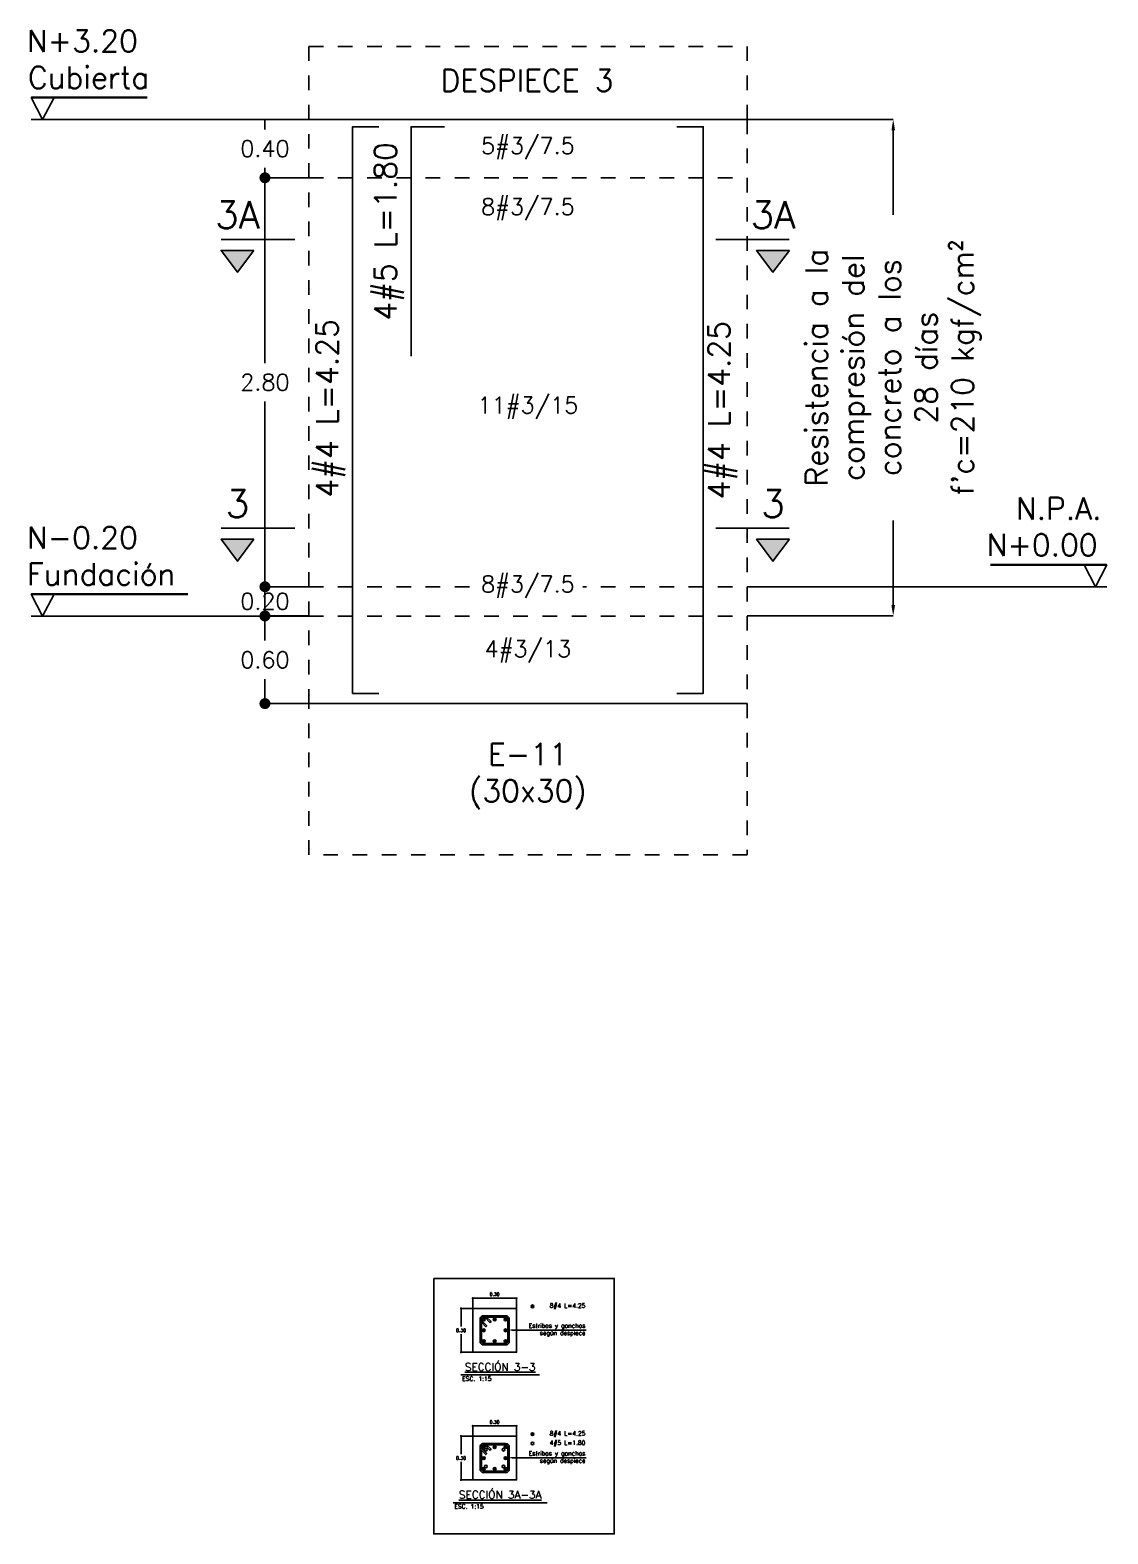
# Model space of a CAD drawing. Header units: millimetres. Extents: x 0 to 197, y -27 to 41.
# Drawn here: x 88.39 to 95.77, y 18.74 to 29.03 of the extents above; entities that cross this region are included whole.
import ezdxf
from ezdxf import colors
from ezdxf.entities.mleader import LeaderData, LeaderLine
from ezdxf.enums import TextEntityAlignment as Align
from ezdxf.math import Vec2, Vec3

# ---------------------------------------------------------------- set-up
doc = ezdxf.new("R2010")
doc.units = ezdxf.units.MM
doc.header["$LTSCALE"] = 0.01
doc.header["$PDMODE"] = 3
doc.linetypes.add('DASHED2', pattern=[0.375, 0.25, -0.125])
for name, color, linetype in [('FC_BORDE COLUMNA', 6, 'DASHED2'), ('FC_BORDES', 4, 'Continuous'), ('FC_COTAS', 1, 'Continuous'), ('FC_COTAS @ 15', 1, 'Continuous'), ('FC_COTAS @ 75', 1, 'Continuous'), ('FC_ESTRIBOS', 3, 'Continuous'), ('FC_PROYECCION', 6, 'DASHED2'), ('FC_R-100', 12, 'Continuous'), ('FC_R-140', 2, 'Continuous'), ('FC_R-200', 5, 'Continuous'), ('FC_R-60 @ 75', 11, 'Continuous'), ('FC_R-80', 11, 'Continuous'), ('FC_R-80 @ 15', 11, 'Continuous'), ('FC_REFUERZO', 5, 'Continuous'), ('FC_REFUERZO 2', 1, 'Continuous')]:
    doc.layers.add(name, color=color, linetype=linetype)
doc.layers.add('FC_HOJA', color=230, linetype='Continuous', plot=False)
doc.styles.add('FC_TEXT', font='romans.shx', dxfattribs={"height": 0.002})
doc.styles.add('FC_TEXT1', font='romans.shx')
doc.styles.add('REG', font='ROMANS')
doc.styles.add('romans', font='romans.shx')
doc.dimstyles.new('FC_COTAS', dxfattribs={"dimtxt": 0.0015, "dimasz": 0.001, "dimexe": 0, "dimexo": 0, "dimgap": 0.001, "dimtad": 1, "dimtih": 1, "dimtoh": 1, "dimzin": 0, "dimdsep": 46, "dimtxsty": 'FC_TEXT1', "dimblk": 'DOT', "dimcen": 0.09, "dimclrd": 256, "dimclre": 256, "dimclrt": 256, "dimadec": 0, "dimazin": 0, "dimtfac": 1, "dimtix": 1, "dimtmove": 2, "dimatfit": 3, "dimfxl": 1.002, "dimtolj": 1, "dimtzin": 0, "dimlwd": -1, "dimarcsym": 0})

# ---------------------------------------------------------------- blocks, each defined once
blk = doc.blocks.new('*D182')
at = {"layer": 'Defpoints', "color": 0, "ltscale": 0.9, "transparency": 16777216}
for p in [(90, 25.22), (90.3, 25.22), (90.3, 25.02)]:
    blk.add_point(p, dxfattribs=at)
at = {"layer": 'FC_COTAS', "lineweight": -2, "ltscale": 0.9, "transparency": 16777216}
for p, q in [((90.3, 25.22), (90, 25.22)), ((90.3, 25.02), (90, 25.02))]:
    blk.add_line(p, q, dxfattribs=at)
at = {"layer": 'FC_COTAS', "ltscale": 0.9, "transparency": 16777216}
blk.add_line((90, 25.02), (90, 25.22), dxfattribs=at)
at = {"layer": 'FC_COTAS', "ltscale": 0.9, "transparency": 16777216, "insert": (90, 25.12), "char_height": 0.1125, "attachment_point": 5, "style": 'FC_TEXT1'}
blk.add_mtext('\\A1;0.20', dxfattribs=at)
blk = doc.blocks.new('_Dot')
at = {"color": 0, "linetype": 'ByBlock', "lineweight": -2}
blk.add_line((-0.5, 0), (-1, 0), dxfattribs=at)
at = {"color": 0, "linetype": 'ByBlock', "const_width": 0.5}
blk.add_lwpolyline([(-0.25, 0, 1), (0.25, 0, 1)], format="xyb", close=True, dxfattribs=at)
blk = doc.blocks.new('*D183')
at = {"layer": 'Defpoints', "color": 0, "ltscale": 0.9, "transparency": 16777216}
for p in [(90, 28.02), (90.3, 28.02), (90.3, 25.22)]:
    blk.add_point(p, dxfattribs=at)
at = {"layer": 'FC_COTAS', "lineweight": -2, "ltscale": 0.9, "transparency": 16777216}
for p, q in [((90.3, 28.02), (90, 28.02)), ((90.3, 25.22), (90, 25.22))]:
    blk.add_line(p, q, dxfattribs=at)
at = {"layer": 'FC_COTAS', "ltscale": 0.9, "transparency": 16777216}
for p, q in [((90, 27.945), (90, 26.751)), ((90, 25.295), (90, 26.488))]:
    blk.add_line(p, q, dxfattribs=at)
at = {"layer": 'FC_COTAS', "ltscale": 0.9, "transparency": 16777216, "xscale": 0.075, "yscale": 0.075, "zscale": 0.075}
for p, rotation in [((90, 28.02), 90), ((90, 25.22), 270)]:
    blk.add_blockref('_Dot', p, dxfattribs=dict(at, rotation=rotation))
at = {"layer": 'FC_COTAS', "ltscale": 0.9, "transparency": 16777216, "insert": (90, 26.62), "char_height": 0.1125, "attachment_point": 5, "style": 'FC_TEXT1'}
blk.add_mtext('\\A1;2.80', dxfattribs=at)
blk = doc.blocks.new('*D184')
at = {"layer": 'Defpoints', "color": 0, "ltscale": 0.9, "transparency": 16777216}
for p in [(90, 28.42), (90.3, 28.42), (90.3, 28.02)]:
    blk.add_point(p, dxfattribs=at)
at = {"layer": 'FC_COTAS', "lineweight": -2, "ltscale": 0.9, "transparency": 16777216}
for p, q in [((90.3, 28.42), (90, 28.42)), ((90.3, 28.02), (90, 28.02))]:
    blk.add_line(p, q, dxfattribs=at)
at = {"layer": 'FC_COTAS', "ltscale": 0.9, "transparency": 16777216}
for p, q in [((90, 28.42), (90, 28.351)), ((90, 28.02), (90, 28.088))]:
    blk.add_line(p, q, dxfattribs=at)
at = {"layer": 'FC_COTAS', "ltscale": 0.9, "transparency": 16777216, "insert": (90, 28.22), "char_height": 0.1125, "attachment_point": 5, "style": 'FC_TEXT1'}
blk.add_mtext('\\A1;0.40', dxfattribs=at)
blk = doc.blocks.new('*D215')
at = {"layer": 'Defpoints', "color": 0, "ltscale": 0.9, "transparency": 16777216}
for p in [(90.3, 25.02), (90, 24.42), (90.3, 24.42)]:
    blk.add_point(p, dxfattribs=at)
at = {"layer": 'FC_COTAS', "lineweight": -2, "ltscale": 0.9, "transparency": 16777216}
for p, q in [((90.3, 25.02), (90, 25.02)), ((90.3, 24.42), (90, 24.42))]:
    blk.add_line(p, q, dxfattribs=at)
at = {"layer": 'FC_COTAS', "ltscale": 0.9, "transparency": 16777216}
for p, q in [((90, 24.945), (90, 24.851)), ((90, 24.495), (90, 24.588))]:
    blk.add_line(p, q, dxfattribs=at)
at = {"layer": 'FC_COTAS', "ltscale": 0.9, "transparency": 16777216, "xscale": 0.075, "yscale": 0.075, "zscale": 0.075}
for p, rotation in [((90, 25.02), 90), ((90, 24.42), 270)]:
    blk.add_blockref('_Dot', p, dxfattribs=dict(at, rotation=rotation))
at = {"layer": 'FC_COTAS', "ltscale": 0.9, "transparency": 16777216, "insert": (90, 24.72), "char_height": 0.1125, "attachment_point": 5, "style": 'FC_TEXT1'}
blk.add_mtext('\\A1;0.60', dxfattribs=at)
blk = doc.blocks.new('*U169')
at = {"ltscale": 0.9, "const_width": 0.0002}
blk.add_lwpolyline([(-0.01473, 0.002), (-0.02533, 0.002)], dxfattribs=at)
at = {"ltscale": 0.9}
blk.add_lwpolyline([(-0.02429, 0), (-0.02325, 0.002), (-0.02533, 0.002)], close=True, dxfattribs=at)
blk.add_lwpolyline([(0, 0), (-0.02533, 0)], dxfattribs=at)
at = {"layer": 'FC_R-80', "lineweight": 25, "style": 'FC_TEXT1'}
blk.add_attdef('N+00.00_001', (-0.02571, 0.00282), '', height=0.002, dxfattribs=at)
blk = doc.blocks.new('*U170')
at = {"ltscale": 0.9, "const_width": 0.0002}
blk.add_lwpolyline([(-0.01103, 0.002), (-0.02533, 0.002)], dxfattribs=at)
at = {"ltscale": 0.9}
blk.add_lwpolyline([(-0.02429, 0), (-0.02325, 0.002), (-0.02533, 0.002)], close=True, dxfattribs=at)
blk.add_lwpolyline([(0, 0), (-0.02533, 0)], dxfattribs=at)
at = {"layer": 'FC_R-80', "lineweight": 25, "style": 'FC_TEXT1'}
blk.add_attdef('N+00.00_001', (-0.02571, 0.00282), '', height=0.002, dxfattribs=at)
blk = doc.blocks.new('*U171')
at = {"ltscale": 0.9, "const_width": 0.0002}
blk.add_lwpolyline([(0.02219, 0.002), (0.03283, 0.002)], dxfattribs=at)
at = {"ltscale": 0.9}
blk.add_lwpolyline([(0.03179, 0), (0.03075, 0.002), (0.03283, 0.002)], close=True, dxfattribs=at)
blk.add_lwpolyline([(0, 0), (0.03283, 0)], dxfattribs=at)
at = {"layer": 'FC_R-80', "lineweight": 25, "style": 'FC_TEXT1'}
blk.add_attdef('N+00.00_001', (0.01997, 0.00282), '', height=0.002, dxfattribs=at)
blk = doc.blocks.new('*D185')
at = {"layer": 'Defpoints', "color": 0, "ltscale": 0.6, "transparency": 16777216}
for p in [(93.3, 28.42), (94.3, 28.42), (93.3, 25.02)]:
    blk.add_point(p, dxfattribs=at)
at = {"layer": 'FC_COTAS', "lineweight": -2, "ltscale": 0.6, "transparency": 16777216}
for p, q in [((93.3, 28.42), (94.3, 28.42)), ((93.3, 25.02), (94.3, 25.02))]:
    blk.add_line(p, q, dxfattribs=at)
at = {"layer": 'FC_COTAS', "ltscale": 0.6, "transparency": 16777216}
for p, q in [((94.3, 28.345), (94.3, 27.766)), ((94.3, 25.095), (94.3, 25.673))]:
    blk.add_line(p, q, dxfattribs=at)
for points in [[(94.288, 28.345), (94.313, 28.345), (94.3, 28.42)], [(94.288, 25.095), (94.313, 25.095), (94.3, 25.02)]]:
    blk.add_solid(points, dxfattribs=at)
at = {"layer": 'FC_COTAS', "ltscale": 0.6, "transparency": 16777216, "insert": (94.3, 26.72), "char_height": 0.1125, "width": 1.94398, "attachment_point": 5, "rotation": 90, "style": 'FC_TEXT1'}
blk.add_mtext("\\A1;{\\H1.33333x;\\C11;Resistencia a la compresión del concreto a los 28 días\\Pf'c=210 kgf/cm²\\C256; }", dxfattribs=at)
blk = doc.blocks.new('*U172')
h = blk.add_hatch(color=256)
h.dxf.hatch_style = 1
h.paths.add_polyline_path([(-0.02307, -0.0055), (-0.02607, -0.0055), (-0.02457, -0.0075)])
h.paths.add_polyline_path([(0.0258, -0.0055), (0.0228, -0.0055), (0.0243, -0.0075)])
at = {"const_width": 0.00015}
for points in [[(-0.02607, -0.0045), (-0.01932, -0.0045)], [(0.0258, -0.0045), (0.01906, -0.0045)]]:
    blk.add_lwpolyline(points, dxfattribs=at)
for points in [[(-0.02307, -0.0055), (-0.02607, -0.0055), (-0.02457, -0.0075)], [(0.0258, -0.0055), (0.0228, -0.0055), (0.0243, -0.0075)]]:
    blk.add_lwpolyline(points, close=True)
at = {"layer": 'FC_R-140', "style": 'FC_TEXT1'}
for tag, p in [('X', (-0.02457, -0.00225)), ("X'", (0.0243, -0.00225))]:
    blk.add_attdef(tag, text='', height=0.0025, dxfattribs=at).set_placement(p, align=Align.MIDDLE_CENTER)
blk = doc.blocks.new('*U161')
at = {"layer": 'FC_ESTRIBOS'}
for p, q in [((-0.075, 0), (0.075, 0)), ((-0.1, -0.175), (-0.1, -0.025)), ((0.1, -0.025), (0.1, -0.175)), ((0.075, -0.2), (-0.075, -0.2))]:
    blk.add_line(p, q, dxfattribs=at)
blk.add_lwpolyline([(-0.088, -0.034, -0.595586), (-0.075, -0.01), (0.075, -0.01, -0.414214), (0.09, -0.025), (0.09, -0.175, -0.414214), (0.075, -0.19), (-0.075, -0.19, -0.414214), (-0.09, -0.175), (-0.09, -0.045)], format="xyb", dxfattribs=at)
for points in [[(-0.09, -0.045), (-0.061, -0.076), (-0.054, -0.069), (-0.088, -0.034)], [(-0.068, -0.01), (-0.032, -0.047), (-0.025, -0.04), (-0.055, -0.01)]]:
    blk.add_lwpolyline(points, dxfattribs=at)
for centre, start, end in [((0.075, -0.025), 360, 90), ((-0.075, -0.025), 90, 231.6004), ((-0.075, -0.175), 180, 270), ((0.075, -0.175), 270, 360)]:
    blk.add_arc(centre, 0.0253, start, end, dxfattribs=at)
blk = doc.blocks.new('*U159')
h = blk.add_hatch(color=256)
h.dxf.hatch_style = 1
edge = h.paths.add_edge_path()
edge.add_arc((0, 0), 0.0119, 0, 360, ccw=False)
blk.add_circle((0, 0), 0.0119)
blk = doc.blocks.new('*U174')
at = {"layer": 'FC_R-200', "color": 4, "ltscale": 1.5}
blk.add_lwpolyline([(-0.0179, 0), (0.0179, 0)], dxfattribs=at)
at = {"layer": 'FC_R-200', "ltscale": 1.5, "style": 'FC_TEXT1'}
blk.add_attdef('%%UTÍTULO', text='', height=0.0035, dxfattribs=at).set_placement((0, 0.00366), align=Align.MIDDLE_CENTER)
at = {"layer": 'FC_R-80', "ltscale": 1.5, "style": 'FC_TEXT1'}
blk.add_attdef('ESCALA', text='', height=0.002, dxfattribs=at).set_placement((-0.01738, -0.0017), align=Align.MIDDLE_LEFT)
blk = doc.blocks.new('*D186')
at = {"layer": 'Defpoints', "color": 0, "ltscale": 0.6, "transparency": 16777216}
for p in [(91.722, 20.349), (91.422, 20.279), (91.722, 20.279)]:
    blk.add_point(p, dxfattribs=at)
at = {"layer": 'FC_COTAS', "lineweight": -2, "ltscale": 0.6, "transparency": 16777216}
for p, q in [((91.422, 20.279), (91.422, 20.349)), ((91.722, 20.279), (91.722, 20.349))]:
    blk.add_line(p, q, dxfattribs=at)
at = {"layer": 'FC_COTAS', "ltscale": 0.6, "transparency": 16777216}
blk.add_line((91.437, 20.349), (91.707, 20.349), dxfattribs=at)
at = {"layer": 'FC_COTAS', "ltscale": 0.6, "transparency": 16777216, "xscale": 0.015, "yscale": 0.015, "zscale": 0.015, "rotation": 180}
blk.add_blockref('_Dot', (91.422, 20.349), dxfattribs=at)
at = {"layer": 'FC_COTAS', "ltscale": 0.6, "transparency": 16777216, "xscale": 0.015, "yscale": 0.015, "zscale": 0.015}
blk.add_blockref('_Dot', (91.722, 20.349), dxfattribs=at)
at = {"layer": 'FC_COTAS', "ltscale": 0.6, "transparency": 16777216, "insert": (91.572, 20.376), "char_height": 0.0225, "attachment_point": 5, "style": 'FC_TEXT1'}
blk.add_mtext('\\A1;0.30', dxfattribs=at)
blk = doc.blocks.new('*D187')
at = {"layer": 'Defpoints', "color": 0, "ltscale": 0.6, "transparency": 16777216}
for p in [(91.422, 20.279), (91.342, 19.979), (91.422, 19.979)]:
    blk.add_point(p, dxfattribs=at)
at = {"layer": 'FC_COTAS', "lineweight": -2, "ltscale": 0.6, "transparency": 16777216}
for p, q in [((91.422, 20.279), (91.342, 20.279)), ((91.422, 19.979), (91.342, 19.979))]:
    blk.add_line(p, q, dxfattribs=at)
at = {"layer": 'FC_COTAS', "ltscale": 0.6, "transparency": 16777216}
for p, q in [((91.342, 20.264), (91.342, 20.156)), ((91.342, 19.994), (91.342, 20.103))]:
    blk.add_line(p, q, dxfattribs=at)
at = {"layer": 'FC_COTAS', "ltscale": 0.6, "transparency": 16777216, "xscale": 0.015, "yscale": 0.015, "zscale": 0.015}
for p, rotation in [((91.342, 20.279), 90), ((91.342, 19.979), 270)]:
    blk.add_blockref('_Dot', p, dxfattribs=dict(at, rotation=rotation))
at = {"layer": 'FC_COTAS', "ltscale": 0.6, "transparency": 16777216, "insert": (91.342, 20.129), "char_height": 0.0225, "attachment_point": 5, "style": 'FC_TEXT1'}
blk.add_mtext('\\A1;0.30', dxfattribs=at)
blk = doc.blocks.new('*U173')
h = blk.add_hatch(color=256)
h.dxf.hatch_style = 1
h.paths.add_polyline_path([(-0.02307, -0.0055), (-0.02607, -0.0055), (-0.02457, -0.0075)])
h.paths.add_polyline_path([(0.0258, -0.0055), (0.0228, -0.0055), (0.0243, -0.0075)])
at = {"const_width": 0.00015}
for points in [[(-0.02607, -0.0045), (-0.01932, -0.0045)], [(0.0258, -0.0045), (0.01906, -0.0045)]]:
    blk.add_lwpolyline(points, dxfattribs=at)
for points in [[(-0.02307, -0.0055), (-0.02607, -0.0055), (-0.02457, -0.0075)], [(0.0258, -0.0055), (0.0228, -0.0055), (0.0243, -0.0075)]]:
    blk.add_lwpolyline(points, close=True)
at = {"layer": 'FC_R-140', "style": 'FC_TEXT1'}
for tag, p in [('X', (-0.02457, -0.00225)), ("X'", (0.0243, -0.00225))]:
    blk.add_attdef(tag, text='', height=0.0025, dxfattribs=at).set_placement(p, align=Align.MIDDLE_CENTER)
blk = doc.blocks.new('*U168')
at = {"layer": 'FC_R-200', "color": 4, "ltscale": 1.5}
blk.add_lwpolyline([(-0.02145, 0), (0.02145, 0)], dxfattribs=at)
at = {"layer": 'FC_R-200', "ltscale": 1.5, "style": 'FC_TEXT1'}
blk.add_attdef('%%UTÍTULO', text='', height=0.0035, dxfattribs=at).set_placement((0, 0.00366), align=Align.MIDDLE_CENTER)
at = {"layer": 'FC_R-80', "ltscale": 1.5, "style": 'FC_TEXT1'}
blk.add_attdef('ESCALA', text='', height=0.002, dxfattribs=at).set_placement((-0.02093, -0.0017), align=Align.MIDDLE_LEFT)
blk = doc.blocks.new('*D188')
at = {"layer": 'Defpoints', "color": 0, "ltscale": 0.6, "transparency": 16777216}
for p in [(91.722, 19.475), (91.422, 19.405), (91.722, 19.405)]:
    blk.add_point(p, dxfattribs=at)
at = {"layer": 'FC_COTAS', "lineweight": -2, "ltscale": 0.6, "transparency": 16777216}
for p, q in [((91.422, 19.405), (91.422, 19.475)), ((91.722, 19.405), (91.722, 19.475))]:
    blk.add_line(p, q, dxfattribs=at)
at = {"layer": 'FC_COTAS', "ltscale": 0.6, "transparency": 16777216}
blk.add_line((91.437, 19.475), (91.707, 19.475), dxfattribs=at)
at = {"layer": 'FC_COTAS', "ltscale": 0.6, "transparency": 16777216, "xscale": 0.015, "yscale": 0.015, "zscale": 0.015, "rotation": 180}
blk.add_blockref('_Dot', (91.422, 19.475), dxfattribs=at)
at = {"layer": 'FC_COTAS', "ltscale": 0.6, "transparency": 16777216, "xscale": 0.015, "yscale": 0.015, "zscale": 0.015}
blk.add_blockref('_Dot', (91.722, 19.475), dxfattribs=at)
at = {"layer": 'FC_COTAS', "ltscale": 0.6, "transparency": 16777216, "insert": (91.572, 19.501), "char_height": 0.0225, "attachment_point": 5, "style": 'FC_TEXT1'}
blk.add_mtext('\\A1;0.30', dxfattribs=at)
blk = doc.blocks.new('*D189')
at = {"layer": 'Defpoints', "color": 0, "ltscale": 0.6, "transparency": 16777216}
for p in [(91.422, 19.405), (91.342, 19.105), (91.422, 19.105)]:
    blk.add_point(p, dxfattribs=at)
at = {"layer": 'FC_COTAS', "lineweight": -2, "ltscale": 0.6, "transparency": 16777216}
for p, q in [((91.422, 19.405), (91.342, 19.405)), ((91.422, 19.105), (91.342, 19.105))]:
    blk.add_line(p, q, dxfattribs=at)
at = {"layer": 'FC_COTAS', "ltscale": 0.6, "transparency": 16777216}
for p, q in [((91.342, 19.39), (91.342, 19.281)), ((91.342, 19.12), (91.342, 19.229))]:
    blk.add_line(p, q, dxfattribs=at)
at = {"layer": 'FC_COTAS', "ltscale": 0.6, "transparency": 16777216, "xscale": 0.015, "yscale": 0.015, "zscale": 0.015}
for p, rotation in [((91.342, 19.405), 90), ((91.342, 19.105), 270)]:
    blk.add_blockref('_Dot', p, dxfattribs=dict(at, rotation=rotation))
at = {"layer": 'FC_COTAS', "ltscale": 0.6, "transparency": 16777216, "insert": (91.342, 19.255), "char_height": 0.0225, "attachment_point": 5, "style": 'FC_TEXT1'}
blk.add_mtext('\\A1;0.30', dxfattribs=at)
blk = doc.blocks.new('*U162')
blk.add_circle((0, 0), 0.0119)

msp = doc.modelspace()

# ---------------------------------------------------------------- linework, layer by layer
at = {"layer": 'FC_BORDE COLUMNA', "ltscale": 0.6}
msp.add_lwpolyline([(90.3, 28.4197), (93.3, 28.4197), (93.3, 24.4197), (90.3, 24.4197)], close=True, dxfattribs=at)
at = {"layer": 'FC_BORDES', "color": 4, "ltscale": 0.6}
for points in [[(91.4224, 20.2793), (91.7224, 20.2793), (91.7224, 19.9793), (91.4224, 19.9793)], [(91.4224, 19.4048), (91.7224, 19.4048), (91.7224, 19.1048), (91.4224, 19.1048)]]:
    msp.add_lwpolyline(points, close=True, dxfattribs=at)
at = {"layer": 'FC_HOJA', "ltscale": 0.6}
msp.add_lwpolyline([(91.1551, 20.4844), (92.3912, 20.4844), (92.3912, 18.7354), (91.1551, 18.7354)], close=True, dxfattribs=at)
at = {"layer": 'FC_PROYECCION', "ltscale": 0.6}
for p, q in [((90.3, 28.0197), (93.3, 28.0197)), ((90.3, 25.2197), (93.3, 25.2197)), ((90.3, 25.0197), (93.3, 25.0197))]:
    msp.add_line(p, q, dxfattribs=at)
for points in [[(90.3, 28.9197), (93.3, 28.9197), (93.3, 28.4197), (90.3, 28.4197)], [(90.3, 24.4197), (93.3, 24.4197), (93.3, 23.3844), (90.3, 23.3844)]]:
    msp.add_lwpolyline(points, close=True, dxfattribs=at)
at = {"layer": 'FC_REFUERZO', "ltscale": 0.6}
for points in [[(90.78, 24.4897), (90.6, 24.4897), (90.6, 28.3697), (90.78, 28.3697)], [(91, 26.7997), (91, 28.3697), (91.23, 28.3697)], [(92.82, 24.4897), (93, 24.4897), (93, 28.3697), (92.82, 28.3697)]]:
    msp.add_lwpolyline(points, dxfattribs=at)

# ---------------------------------------------------------------- block references
at = {"layer": 'FC_COTAS'}
ref = msp.add_blockref('*U169', (90.3, 28.4197), dxfattribs=dict(at, xscale=75, yscale=75, zscale=75))
ref.add_attrib('N+00.00_001', 'N+3.20', (88.3714, 28.8813), dxfattribs={"layer": 'FC_R-80', "lineweight": 25, "height": 0.15, "style": 'FC_TEXT1'})
ref.add_attrib('N+00.00_002', 'Cubierta', (88.3786, 28.6313), dxfattribs={"layer": 'FC_R-80', "lineweight": 25, "height": 0.15, "style": 'FC_TEXT1'})
at = {"layer": 'FC_COTAS', "xscale": 75, "yscale": 75, "zscale": 75}
msp.add_blockref('*U172', (91.6547, 25.9577), dxfattribs=at).add_auto_attribs({"X'": '3', 'X': '3'})
at = {"layer": 'FC_COTAS'}
ref = msp.add_blockref('*U171', (93.3, 25.2197), dxfattribs=dict(at, xscale=75, yscale=75, zscale=75))
ref.add_attrib('N+00.00_001', 'N.P.A.', (95.1408, 25.6813), dxfattribs={"layer": 'FC_R-80', "lineweight": 25, "height": 0.15, "style": 'FC_TEXT1'})
ref.add_attrib('N+00.00_002', 'N+0.00', (94.9408, 25.4313), dxfattribs={"layer": 'FC_R-80', "lineweight": 25, "height": 0.15, "style": 'FC_TEXT1'})
ref = msp.add_blockref('*U170', (90.3, 25.0197), dxfattribs=dict(at, xscale=75, yscale=75, zscale=75))
ref.add_attrib('N+00.00_001', 'N-0.20', (88.3714, 25.4813), dxfattribs={"layer": 'FC_R-80', "lineweight": 25, "height": 0.15, "style": 'FC_TEXT1'})
ref.add_attrib('N+00.00_002', 'Fundación', (88.3714, 25.2313), dxfattribs={"layer": 'FC_R-80', "lineweight": 25, "height": 0.15, "style": 'FC_TEXT1'})
at = {"layer": 'FC_ESTRIBOS'}
for p in [(91.5724, 20.2293), (91.5724, 19.3548)]:
    msp.add_blockref('*U161', p, dxfattribs=at)
at = {"layer": 'FC_R-200', "xscale": 15, "yscale": 15, "zscale": 15}
for name, p, values in [('*U174', (91.6104, 19.8237), {'%%UTÍTULO': '%%USECCIÓN 3-3', 'ESCALA': 'ESC. 1:15'}), ('*U168', (91.6104, 18.9492), {'%%UTÍTULO': '%%USECCIÓN 3A-3A', 'ESCALA': 'ESC. 1:15'})]:
    msp.add_blockref(name, p, dxfattribs=at).add_auto_attribs(values)
at = {"layer": 'FC_REFUERZO 2', "ltscale": 0.9, "xscale": 0.8, "yscale": 0.8, "zscale": 0.8}
for name, p in [('*U159', (91.8311, 20.2933)), ('*U159', (91.4977, 20.204)), ('*U159', (91.5724, 20.204)), ('*U159', (91.6471, 20.204)), ('*U159', (91.4977, 20.1293)), ('*U159', (91.6471, 20.1293)), ('*U159', (91.4977, 20.0547)), ('*U159', (91.5724, 20.0547)), ('*U159', (91.6471, 20.0547)), ('*U159', (91.8311, 19.4188)), ('*U162', (91.8311, 19.3546)), ('*U159', (91.4977, 19.3295)), ('*U159', (91.4977, 19.2548)), ('*U162', (91.5126, 19.3122)), ('*U159', (91.5724, 19.3295)), ('*U162', (91.6326, 19.3122)), ('*U159', (91.6471, 19.3295)), ('*U159', (91.6471, 19.2548)), ('*U159', (91.4977, 19.1802)), ('*U162', (91.5126, 19.1969)), ('*U159', (91.5724, 19.1802)), ('*U162', (91.6326, 19.1969)), ('*U159', (91.6471, 19.1802))]:
    msp.add_blockref(name, p, dxfattribs=at)

# ---------------------------------------------------------------- texts
at = {"layer": 'FC_R-100', "char_height": 0.15, "attachment_point": 5, "style": 'REG'}
for s, insert, width in [('DESPIECE 3', (91.794, 28.6869), 1.581971), ('E-11 \\P(30x30)', (91.8, 23.9226), 2.3515)]:
    msp.add_mtext(s, dxfattribs=dict(at, insert=insert, width=width))
at = {"layer": 'FC_R-80', "lineweight": 25, "char_height": 0.15, "attachment_point": 5, "rotation": 90, "style": 'romans'}
for s, insert, width in [('4#5 L=1.80', (90.8501, 27.6528), 2.035085), ('4#4 L=4.25', (90.4501, 26.4412), 2.035085), ('4#4 L=4.25', (93.1327, 26.4285), 2.066616)]:
    msp.add_mtext(s, dxfattribs=dict(at, insert=insert, width=width))
at = {"layer": 'FC_R-80 @ 15', "char_height": 0.03, "attachment_point": 6, "style": 'FC_TEXT'}
for s, insert, width in [('8#4 L=4.25', (92.1933, 20.2933), 0.274586), ('Estribos y ganchos según despiece', (92.1933, 20.1314), 0.460185), ('8#4 L=4.25', (92.1933, 19.4188), 0.274586), ('4#5 L=1.80', (92.1933, 19.3546), 0.274586), ('Estribos y ganchos según despiece', (92.1933, 19.257), 0.460185)]:
    msp.add_mtext(s, dxfattribs=dict(at, insert=insert, width=width))

# ---------------------------------------------------------------- dimensions: what is measured, and where the dimension line sits
at = {"layer": 'FC_COTAS @ 15', "ltscale": 0.6}
for base, p1, p2, picture, middle in [((91.7224, 20.3494), (91.4224, 20.2793), (91.7224, 20.2793), '*D186', (91.5724, 20.3756)), ((91.7224, 19.4749), (91.4224, 19.4048), (91.7224, 19.4048), '*D188', (91.5724, 19.5011))]:
    dim = msp.add_linear_dim(base=base, p1=p1, p2=p2, dimstyle='FC_COTAS', override={"dimscale": 15, "dimtix": 1, "dimtofl": 1, "dimtmove": 2, "dimatfit": 3}, dxfattribs=at)
    dim.commit()
    dim.dimension.update_dxf_attribs({"geometry": picture, "text_midpoint": middle})
for base, p1, p2, picture, middle in [((91.3421, 19.9793), (91.4224, 20.2793), (91.4224, 19.9793), '*D187', (91.3421, 20.1293)), ((91.3421, 19.1048), (91.4224, 19.4048), (91.4224, 19.1048), '*D189', (91.3421, 19.2548))]:
    dim = msp.add_linear_dim(base=base, p1=p1, p2=p2, angle=90, dimstyle='FC_COTAS', override={"dimscale": 15, "dimtix": 1, "dimtofl": 1, "dimtmove": 2, "dimatfit": 3}, dxfattribs=at)
    dim.commit()
    dim.dimension.update_dxf_attribs({"geometry": picture, "text_midpoint": middle})
at = {"layer": 'FC_COTAS @ 75', "ltscale": 0.9}
for base, p1, p2, picture, middle in [((90, 28.4197), (90.3, 28.0197), (90.3, 28.4197), '*D184', (90, 28.2197)), ((90, 28.0197), (90.3, 25.2197), (90.3, 28.0197), '*D183', (90, 26.6197)), ((90, 25.2197), (90.3, 25.0197), (90.3, 25.2197), '*D182', (90, 25.1197)), ((90, 24.4197), (90.3, 25.0197), (90.3, 24.4197), '*D215', (90, 24.7197))]:
    dim = msp.add_linear_dim(base=base, p1=p1, p2=p2, angle=90, dimstyle='FC_COTAS', override={"dimscale": 75, "dimtix": 1, "dimtofl": 1, "dimtmove": 2, "dimatfit": 3}, dxfattribs=at)
    dim.commit()
    dim.dimension.update_dxf_attribs({"geometry": picture, "text_midpoint": middle})
at = {"layer": 'FC_COTAS @ 75', "ltscale": 0.6}
dim = msp.add_linear_dim(base=(94.3, 28.4197), p1=(93.3, 25.0197), p2=(93.3, 28.4197), angle=90, text="{\\H1.33333x;\\C11;Resistencia a la compresión del concreto a los 28 días\\Pf'c=210 kgf/cm²\\C256; }", dimstyle='FC_COTAS', override={"dimscale": 75, "dimsah": 1, "dimtix": 1, "dimtofl": 1, "dimtmove": 2, "dimatfit": 3}, dxfattribs=at)
dim.commit()
dim.dimension.update_dxf_attribs({"geometry": '*D185', "text_midpoint": (94.3, 26.7197), "text_rotation": 90})

# ---------------------------------------------------------------- leaders
at = {"layer": 'FC_COTAS @ 15', "ltscale": 0.6}
ml = msp.add_multileader_mtext('Standard', dxfattribs=at)
ml.set_content('', color=11, style='FC_TEXT1')
ml.set_leader_properties()
ml.build(insert=Vec2(0, 0))
ml.multileader.update_dxf_attribs({"text_left_attachment_type": 6, "text_right_attachment_type": 6, "dogleg_length": 0.008, "arrow_head_size": 0.03, "scale": 15})
ctx = ml.context
ctx.base_point, ctx.scale, ctx.char_height, ctx.arrow_head_size, ctx.landing_gap_size, ctx.plane_origin = Vec3(92.1831, 20.1314), 15, 0.03, 0.03, 0.015, Vec3(82.6654, 20.3814)
ctx.left_attachment, ctx.right_attachment = 6, 6
notes = []
notes.append((ctx, [(0, (1, 1, 0), (91.7847, 20.1314), (1, 0), 0.3984, [(2, [(91.6628, 20.1314)], 0, [])])]))
ctx.mtext.insert, ctx.mtext.flow_direction = Vec3(92.1981, 20.1614), 5
ml = msp.add_multileader_mtext('Standard', dxfattribs=at)
ml.set_content('', color=11, style='FC_TEXT1')
ml.set_leader_properties()
ml.build(insert=Vec2(0, 0))
ml.multileader.update_dxf_attribs({"text_left_attachment_type": 6, "text_right_attachment_type": 6, "dogleg_length": 0.008, "arrow_head_size": 0.03, "scale": 15})
ctx = ml.context
ctx.base_point, ctx.scale, ctx.char_height, ctx.arrow_head_size, ctx.landing_gap_size, ctx.plane_origin = Vec3(92.1831, 19.257), 15, 0.03, 0.03, 0.015, Vec3(82.6654, 19.507)
ctx.left_attachment, ctx.right_attachment = 6, 6
notes.append((ctx, [(0, (1, 1, 0), (91.7847, 19.257), (1, 0), 0.3984, [(2, [(91.6628, 19.257)], 0, [])])]))
ctx.mtext.insert, ctx.mtext.flow_direction = Vec3(92.1981, 19.287), 5
for ctx, leaders in notes:
    for number, flags, end, landing, length, lines in leaders:
        leader = LeaderData()
        leader.index, (leader.has_last_leader_line, leader.has_dogleg_vector, leader.attachment_direction) = number, flags
        leader.last_leader_point, leader.dogleg_vector, leader.dogleg_length = Vec3(end), Vec3(landing), length
        for number, points, colour, breaks in lines:
            line = LeaderLine()
            line.index, line.vertices, line.color, line.breaks = number, Vec3.list(points), colors.encode_raw_color(colour), breaks
            leader.lines.append(line)
        ctx.leaders.append(leader)

# ---------------------------------------------------------------- next in the draw order: texts
at = {"layer": 'FC_R-60 @ 75', "char_height": 0.1125, "width": 0.751125, "attachment_point": 5, "style": 'FC_TEXT', "bg_fill": 3, "box_fill_scale": 1, "bg_fill_color": 256, "bg_fill_transparency": 0}
for s, insert in [('5#3/7.5', (91.8, 28.2214)), ('8#3/7.5', (91.8, 27.8038)), ('11#3/15', (91.8, 26.4447)), ('8#3/7.5', (91.8, 25.2197)), ('4#3/13', (91.8, 24.7762))]:
    msp.add_mtext(s, dxfattribs=dict(at, insert=insert))

# ---------------------------------------------------------------- next in the draw order: block references
at = {"layer": 'FC_COTAS', "xscale": 75, "yscale": 75, "zscale": 75}
msp.add_blockref('*U173', (91.6547, 27.9355), dxfattribs=at).add_auto_attribs({"X'": '3A', 'X': '3A'})

doc.saveas('drawing.dxf')
